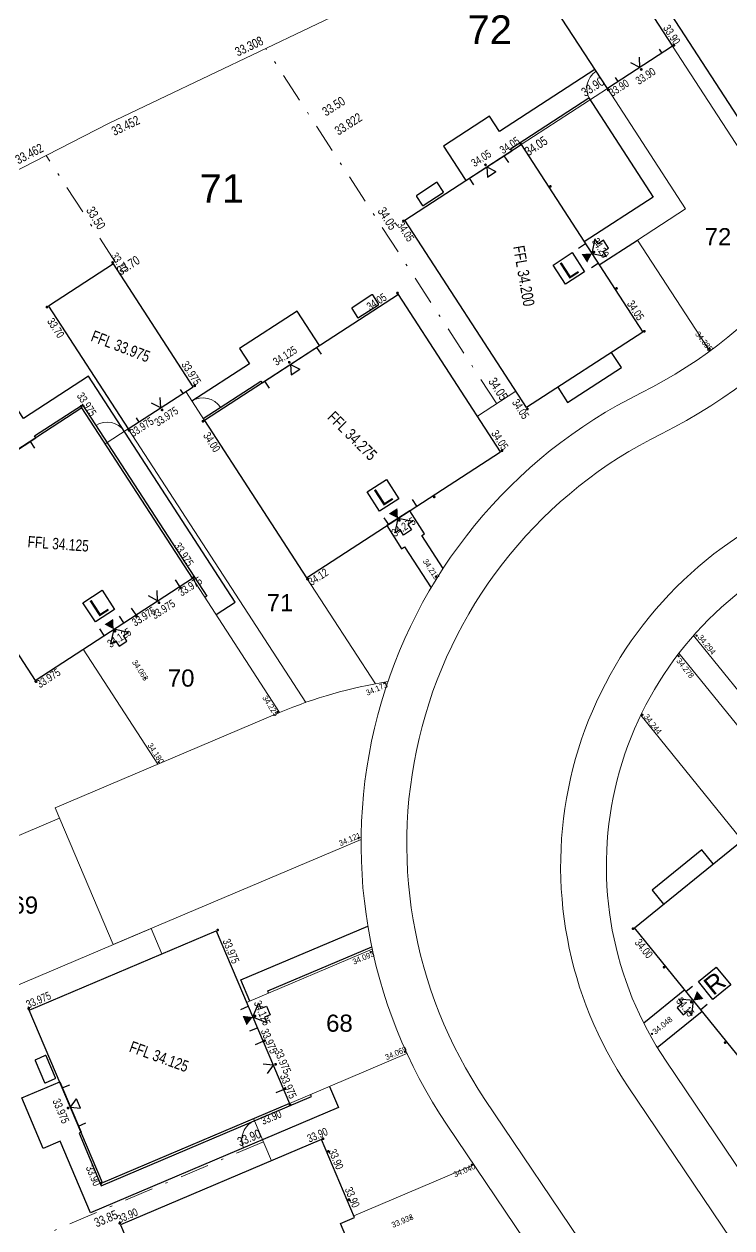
# Model space of a CAD drawing. Header units: metres. Extents: x 337936 to 338610, y 373199 to 374026.
# Drawn here: x 338029.2 to 338060.1, y 373645.8 to 373698.4 of the extents above; entities that cross this region are included whole.
import ezdxf

# ---------------------------------------------------------------- set-up
doc = ezdxf.new("R2010")
doc.units = ezdxf.units.M
doc.linetypes.add('DASHDOT', pattern=[25.4, 12.7, -6.35, 0, -6.35])
for name, color, linetype in [('A-WH_HT-Access-Main', 252, 'Continuous'), ('A-WH_HT-Services-ASHP', 252, 'Continuous'), ('A-WH_HT-Wall-Structure', 252, 'Continuous'), ('DGL-Hedgerow', 252, 'HEDGE'), ('DGL-Paths', 252, 'Continuous'), ('EXTERNAL_WORKS_BACK_OF_FOOTWAY_LEVELS', 7, 'Continuous'), ('HOUSE_EXTERNAL_LEVELS', 7, 'Continuous'), ('HOUSE_SLAB_LEVEL', 7, 'Continuous'), ('PLOT_BOUNDARY_ANNOTATION', 7, 'Continuous')]:
    doc.layers.add(name, color=color, linetype=linetype)
doc.layers.add('A-WH_HT-Wall-Door Openings', color=252, linetype='Continuous', plot=False)
for name, color, linetype, lineweight in [('DGL_BT Gates', 252, 'Continuous', 9), ('DGL_BT Rear Fencing', 252, 'DASHDOT', 9), ('DGL_BT-Screen Fence', 252, 'FENCELINE2', 9), ('DGL_DRIVE', 252, 'Continuous', 9), ('DGL_Footpath', 252, 'Continuous', 9), ('DGL_Plot Parking', 252, 'Continuous', 9), ('DGL_PlotNo', 252, 'Continuous', 9), ('DGL_ROAD_KERBLINE', 252, 'Continuous', 9)]:
    doc.layers.add(name, color=color, linetype=linetype, lineweight=lineweight)
doc.layers.add('HOUSE_DOORS', color=3, linetype='Continuous', true_color=0x00ff00)
doc.styles.add('9751B-2D$0$SSL', font='simplex.shx')
doc.styles.add('AnnotativeArial', font='arial.ttf', dxfattribs={"height": 2})
doc.styles.add('ESTROAD', font='arial.ttf', dxfattribs={"width": 0.75})
doc.styles.get("Standard").update_dxf_attribs({"font": 'arial.ttf'})
doc.linetypes.add('FENCELINE2', pattern='A,6.35,-2.54,[132,ltypeshp.shx,S=2.54,R=0,X=-2.54,Y=0],-2.54,25.4', length=36.83)
doc.linetypes.add('HEDGE', pattern='A,0.0001,-0.165,[")",9751B-2D$0$SSL,S=0.24,R=110,X=0.1014,Y=0.0975],-0.15,[")",9751B-2D$0$SSL,S=0.3,R=90,X=0.384,Y=0.125],-0.4,[")",9751B-2D$0$SSL,S=0.24,R=70,X=0.353,Y=0.027],-0.43', length=1.1451)

msp = doc.modelspace()

# ---------------------------------------------------------------- hatches: boundary and pattern name
at = {"layer": 'EXTERNAL_WORKS_BACK_OF_FOOTWAY_LEVELS'}
h = msp.add_hatch(color=256, dxfattribs=at)
edge = h.paths.add_edge_path(flags=17)
edge.add_ellipse((338059.148, 373684.244), major_axis=(0.0354, 0.0354), ratio=1, start_angle=45, end_angle=225, ccw=False)
edge.add_ellipse((338059.148, 373684.244), major_axis=(0.0354, 0.0354), ratio=1, start_angle=225, end_angle=405, ccw=False)
h = msp.add_hatch(color=256, dxfattribs=at)
edge = h.paths.add_edge_path(flags=17)
edge.add_ellipse((338047.188, 373674.262), major_axis=(0.0354, 0.0354), ratio=1, start_angle=45, end_angle=225, ccw=False)
edge.add_ellipse((338047.188, 373674.262), major_axis=(0.0354, 0.0354), ratio=1, start_angle=225, end_angle=405, ccw=False)
h = msp.add_hatch(color=256, dxfattribs=at)
edge = h.paths.add_edge_path(flags=17)
edge.add_ellipse((338058.583, 373671.688), major_axis=(0.0354, 0.0354), ratio=1, start_angle=45, end_angle=225, ccw=False)
edge.add_ellipse((338058.583, 373671.688), major_axis=(0.0354, 0.0354), ratio=1, start_angle=225, end_angle=405, ccw=False)
h = msp.add_hatch(color=256, dxfattribs=at)
edge = h.paths.add_edge_path(flags=17)
edge.add_ellipse((338057.802, 373670.786), major_axis=(0.0354, 0.0354), ratio=1, start_angle=45, end_angle=225, ccw=False)
edge.add_ellipse((338057.802, 373670.786), major_axis=(0.0354, 0.0354), ratio=1, start_angle=225, end_angle=405, ccw=False)
h = msp.add_hatch(color=256, dxfattribs=at)
edge = h.paths.add_edge_path(flags=17)
edge.add_ellipse((338034.472, 373669.844), major_axis=(0.0354, 0.0354), ratio=1, start_angle=45, end_angle=225, ccw=False)
edge.add_ellipse((338034.472, 373669.844), major_axis=(0.0354, 0.0354), ratio=1, start_angle=225, end_angle=405, ccw=False)
h = msp.add_hatch(color=256, dxfattribs=at)
edge = h.paths.add_edge_path(flags=17)
edge.add_ellipse((338044.947, 373669.621), major_axis=(0.0354, 0.0354), ratio=1, start_angle=45, end_angle=225, ccw=False)
edge.add_ellipse((338044.947, 373669.621), major_axis=(0.0354, 0.0354), ratio=1, start_angle=225, end_angle=405, ccw=False)
h = msp.add_hatch(color=256, dxfattribs=at)
edge = h.paths.add_edge_path(flags=17)
edge.add_ellipse((338040.255, 373668.34), major_axis=(0.0354, 0.0354), ratio=1, start_angle=45, end_angle=225, ccw=False)
edge.add_ellipse((338040.255, 373668.34), major_axis=(0.0354, 0.0354), ratio=1, start_angle=225, end_angle=405, ccw=False)
h = msp.add_hatch(color=256, dxfattribs=at)
edge = h.paths.add_edge_path(flags=17)
edge.add_ellipse((338056.221, 373668.224), major_axis=(0.0354, 0.0354), ratio=1, start_angle=45, end_angle=225, ccw=False)
edge.add_ellipse((338056.221, 373668.224), major_axis=(0.0354, 0.0354), ratio=1, start_angle=225, end_angle=405, ccw=False)
h = msp.add_hatch(color=256, dxfattribs=at)
edge = h.paths.add_edge_path(flags=17)
edge.add_ellipse((338035.066, 373666.155), major_axis=(0.0354, 0.0354), ratio=1, start_angle=45, end_angle=225, ccw=False)
edge.add_ellipse((338035.066, 373666.155), major_axis=(0.0354, 0.0354), ratio=1, start_angle=225, end_angle=405, ccw=False)
h = msp.add_hatch(color=256, dxfattribs=at)
edge = h.paths.add_edge_path(flags=17)
edge.add_ellipse((338043.794, 373662.83), major_axis=(0.0354, 0.0354), ratio=1, start_angle=45, end_angle=225, ccw=False)
edge.add_ellipse((338043.794, 373662.83), major_axis=(0.0354, 0.0354), ratio=1, start_angle=225, end_angle=405, ccw=False)
h = msp.add_hatch(color=256, dxfattribs=at)
edge = h.paths.add_edge_path(flags=17)
edge.add_ellipse((338044.335, 373657.845), major_axis=(0.0354, 0.0354), ratio=1, start_angle=45, end_angle=225, ccw=False)
edge.add_ellipse((338044.335, 373657.845), major_axis=(0.0354, 0.0354), ratio=1, start_angle=225, end_angle=405, ccw=False)
h = msp.add_hatch(color=256, dxfattribs=at)
edge = h.paths.add_edge_path(flags=17)
edge.add_ellipse((338056.634, 373654.27), major_axis=(0.0354, 0.0354), ratio=1, start_angle=45, end_angle=225, ccw=False)
edge.add_ellipse((338056.634, 373654.27), major_axis=(0.0354, 0.0354), ratio=1, start_angle=225, end_angle=405, ccw=False)
h = msp.add_hatch(color=256, dxfattribs=at)
edge = h.paths.add_edge_path(flags=17)
edge.add_ellipse((338045.836, 373653.485), major_axis=(0.0354, 0.0354), ratio=1, start_angle=45, end_angle=225, ccw=False)
edge.add_ellipse((338045.836, 373653.485), major_axis=(0.0354, 0.0354), ratio=1, start_angle=225, end_angle=405, ccw=False)
h = msp.add_hatch(color=256, dxfattribs=at)
edge = h.paths.add_edge_path(flags=17)
edge.add_ellipse((338048.752, 373648.542), major_axis=(0.0354, 0.0354), ratio=1, start_angle=45, end_angle=225, ccw=False)
edge.add_ellipse((338048.752, 373648.542), major_axis=(0.0354, 0.0354), ratio=1, start_angle=225, end_angle=405, ccw=False)
h = msp.add_hatch(color=256, dxfattribs=at)
edge = h.paths.add_edge_path(flags=17)
edge.add_ellipse((338046.08, 373646.238), major_axis=(0.0354, 0.0354), ratio=1, start_angle=45, end_angle=225, ccw=False)
edge.add_ellipse((338046.08, 373646.238), major_axis=(0.0354, 0.0354), ratio=1, start_angle=225, end_angle=405, ccw=False)
at = {"layer": 'HOUSE_DOORS'}
for points in [[(338054.007, 373688.399), (338053.802, 373687.998), (338053.558, 373688.375)], [(338045.527, 373676.816), (338045.126, 373677.02), (338045.504, 373677.265)], [(338033.096, 373671.97), (338032.695, 373672.175), (338033.073, 373672.42)], [(338058.441, 373655.726), (338058.602, 373656.146), (338058.885, 373655.797)], [(338039.179, 373655.004), (338038.909, 373654.645), (338038.733, 373655.059)]]:
    msp.add_hatch(color=256, dxfattribs=at).paths.add_polyline_path(points, flags=17)
at = {"layer": 'HOUSE_EXTERNAL_LEVELS'}
h = msp.add_hatch(color=256, dxfattribs=at)
edge = h.paths.add_edge_path(flags=17)
edge.add_ellipse((338057.592, 373697.502), major_axis=(0.0448, 0.0448), ratio=1, start_angle=168, end_angle=348, ccw=False)
edge.add_ellipse((338057.592, 373697.502), major_axis=(0.0448, 0.0448), ratio=1, start_angle=-12, end_angle=168, ccw=False)
h = msp.add_hatch(color=256, dxfattribs=at)
edge = h.paths.add_edge_path(flags=17)
edge.add_ellipse((338056.166, 373696.447), major_axis=(0.0448, 0.0448), ratio=1, start_angle=-12, end_angle=168, ccw=False)
edge.add_ellipse((338056.166, 373696.447), major_axis=(0.0448, 0.0448), ratio=1, start_angle=168, end_angle=348, ccw=False)
h = msp.add_hatch(color=256, dxfattribs=at)
edge = h.paths.add_edge_path(flags=17)
edge.add_ellipse((338054.723, 373695.551), major_axis=(-0.0448, 0.0448), ratio=1, start_angle=-12, end_angle=168, ccw=False)
edge.add_ellipse((338054.723, 373695.551), major_axis=(-0.0448, 0.0448), ratio=1, start_angle=168, end_angle=348, ccw=False)
h = msp.add_hatch(color=256, dxfattribs=at)
edge = h.paths.add_edge_path(flags=17)
edge.add_ellipse((338050.879, 373693.224), major_axis=(-0.0448, 0.0448), ratio=1, start_angle=167.949, end_angle=347.949, ccw=False)
edge.add_ellipse((338050.879, 373693.224), major_axis=(-0.0448, 0.0448), ratio=1, start_angle=-12.051, end_angle=167.949, ccw=False)
h = msp.add_hatch(color=256, dxfattribs=at)
edge = h.paths.add_edge_path(flags=17)
edge.add_ellipse((338049.354, 373692.277), major_axis=(0.0448, 0.0448), ratio=1, start_angle=167.949, end_angle=347.949, ccw=False)
edge.add_ellipse((338049.354, 373692.277), major_axis=(0.0448, 0.0448), ratio=1, start_angle=-12.051, end_angle=167.949, ccw=False)
h = msp.add_hatch(color=256, dxfattribs=at)
edge = h.paths.add_edge_path(flags=17)
edge.add_ellipse((338052.193, 373691.335), major_axis=(-0.0448, 0.0448), ratio=1, start_angle=-45, end_angle=135, ccw=False)
edge.add_ellipse((338052.193, 373691.335), major_axis=(-0.0448, 0.0448), ratio=1, start_angle=135, end_angle=315, ccw=False)
h = msp.add_hatch(color=256, dxfattribs=at)
edge = h.paths.add_edge_path(flags=17)
edge.add_ellipse((338045.768, 373689.824), major_axis=(0.0448, 0.0448), ratio=1, start_angle=-12.051, end_angle=167.949, ccw=False)
edge.add_ellipse((338045.768, 373689.824), major_axis=(0.0448, 0.0448), ratio=1, start_angle=167.949, end_angle=347.949, ccw=False)
h = msp.add_hatch(color=256, dxfattribs=at)
edge = h.paths.add_edge_path(flags=17)
edge.add_ellipse((338033.052, 373688.005), major_axis=(0.0448, 0.0448), ratio=1, start_angle=168, end_angle=348, ccw=False)
edge.add_ellipse((338033.052, 373688.005), major_axis=(0.0448, 0.0448), ratio=1, start_angle=-12, end_angle=168, ccw=False)
h = msp.add_hatch(color=256, dxfattribs=at)
edge = h.paths.add_edge_path(flags=17)
edge.add_ellipse((338054.098, 373688.458), major_axis=(-0.0448, 0.0448), ratio=1, start_angle=-12.051, end_angle=167.949, ccw=False)
edge.add_ellipse((338054.098, 373688.458), major_axis=(-0.0448, 0.0448), ratio=1, start_angle=167.949, end_angle=347.949, ccw=False)
h = msp.add_hatch(color=256, dxfattribs=at)
edge = h.paths.add_edge_path(flags=17)
edge.add_ellipse((338045.508, 373686.671), major_axis=(-0.0448, 0.0448), ratio=1, start_angle=168, end_angle=348, ccw=False)
edge.add_ellipse((338045.508, 373686.671), major_axis=(-0.0448, 0.0448), ratio=1, start_angle=-12, end_angle=168, ccw=False)
h = msp.add_hatch(color=256, dxfattribs=at)
edge = h.paths.add_edge_path(flags=17)
edge.add_ellipse((338055.085, 373686.873), major_axis=(-0.0448, 0.0448), ratio=1, start_angle=-45, end_angle=135, ccw=False)
edge.add_ellipse((338055.085, 373686.873), major_axis=(-0.0448, 0.0448), ratio=1, start_angle=135, end_angle=315, ccw=False)
h = msp.add_hatch(color=256, dxfattribs=at)
edge = h.paths.add_edge_path(flags=17)
edge.add_ellipse((338030.183, 373686.054), major_axis=(0.0448, 0.0448), ratio=1, start_angle=-12, end_angle=168, ccw=False)
edge.add_ellipse((338030.183, 373686.054), major_axis=(0.0448, 0.0448), ratio=1, start_angle=168, end_angle=348, ccw=False)
h = msp.add_hatch(color=256, dxfattribs=at)
edge = h.paths.add_edge_path(flags=17)
edge.add_ellipse((338056.299, 373684.997), major_axis=(0.0448, 0.0448), ratio=1, start_angle=167.949, end_angle=347.949, ccw=False)
edge.add_ellipse((338056.299, 373684.997), major_axis=(0.0448, 0.0448), ratio=1, start_angle=-12.051, end_angle=167.949, ccw=False)
h = msp.add_hatch(color=256, dxfattribs=at)
edge = h.paths.add_edge_path(flags=17)
edge.add_ellipse((338040.776, 373683.64), major_axis=(0.0448, 0.0448), ratio=1, start_angle=168, end_angle=348, ccw=False)
edge.add_ellipse((338040.776, 373683.64), major_axis=(0.0448, 0.0448), ratio=1, start_angle=-12, end_angle=168, ccw=False)
h = msp.add_hatch(color=256, dxfattribs=at)
edge = h.paths.add_edge_path(flags=17)
edge.add_ellipse((338036.641, 373682.614), major_axis=(0.0448, 0.0448), ratio=1, start_angle=168, end_angle=348, ccw=False)
edge.add_ellipse((338036.641, 373682.614), major_axis=(0.0448, 0.0448), ratio=1, start_angle=-12, end_angle=168, ccw=False)
h = msp.add_hatch(color=256, dxfattribs=at)
edge = h.paths.add_edge_path(flags=17)
edge.add_ellipse((338031.677, 373681.714), major_axis=(0.0448, 0.0448), ratio=1, start_angle=167.9036, end_angle=347.9036, ccw=False)
edge.add_ellipse((338031.677, 373681.714), major_axis=(0.0448, 0.0448), ratio=1, start_angle=-12.0964, end_angle=167.9036, ccw=False)
h = msp.add_hatch(color=256, dxfattribs=at)
edge = h.paths.add_edge_path(flags=17)
edge.add_ellipse((338035.215, 373681.558), major_axis=(0.0448, 0.0448), ratio=1, start_angle=-12, end_angle=168, ccw=False)
edge.add_ellipse((338035.215, 373681.558), major_axis=(0.0448, 0.0448), ratio=1, start_angle=168, end_angle=348, ccw=False)
h = msp.add_hatch(color=256, dxfattribs=at)
edge = h.paths.add_edge_path(flags=17)
edge.add_ellipse((338051.188, 373681.597), major_axis=(0.0448, 0.0448), ratio=1, start_angle=-12.051, end_angle=167.949, ccw=False)
edge.add_ellipse((338051.188, 373681.597), major_axis=(0.0448, 0.0448), ratio=1, start_angle=167.949, end_angle=347.949, ccw=False)
h = msp.add_hatch(color=256, dxfattribs=at)
edge = h.paths.add_edge_path(flags=17)
edge.add_ellipse((338033.772, 373680.663), major_axis=(-0.0448, 0.0448), ratio=1, start_angle=-12, end_angle=168, ccw=False)
edge.add_ellipse((338033.772, 373680.663), major_axis=(-0.0448, 0.0448), ratio=1, start_angle=168, end_angle=348, ccw=False)
h = msp.add_hatch(color=256, dxfattribs=at)
edge = h.paths.add_edge_path(flags=17)
edge.add_ellipse((338037.003, 373681.061), major_axis=(0.0448, 0.0448), ratio=1, start_angle=-12, end_angle=168, ccw=False)
edge.add_ellipse((338037.003, 373681.061), major_axis=(0.0448, 0.0448), ratio=1, start_angle=168, end_angle=348, ccw=False)
h = msp.add_hatch(color=256, dxfattribs=at)
edge = h.paths.add_edge_path(flags=17)
edge.add_ellipse((338050.077, 373679.77), major_axis=(0.0448, 0.0448), ratio=1, start_angle=168, end_angle=348, ccw=False)
edge.add_ellipse((338050.077, 373679.77), major_axis=(0.0448, 0.0448), ratio=1, start_angle=-12, end_angle=168, ccw=False)
h = msp.add_hatch(color=256, dxfattribs=at)
edge = h.paths.add_edge_path(flags=17)
edge.add_ellipse((338047.111, 373677.755), major_axis=(-0.0448, 0.0448), ratio=1, start_angle=-45, end_angle=135, ccw=False)
edge.add_ellipse((338047.111, 373677.755), major_axis=(-0.0448, 0.0448), ratio=1, start_angle=135, end_angle=315, ccw=False)
h = msp.add_hatch(color=256, dxfattribs=at)
edge = h.paths.add_edge_path(flags=17)
edge.add_ellipse((338045.586, 373676.725), major_axis=(0.0448, 0.0448), ratio=1, start_angle=-12, end_angle=168, ccw=False)
edge.add_ellipse((338045.586, 373676.725), major_axis=(0.0448, 0.0448), ratio=1, start_angle=168, end_angle=348, ccw=False)
h = msp.add_hatch(color=256, dxfattribs=at)
edge = h.paths.add_edge_path(flags=17)
edge.add_ellipse((338036.021, 373673.775), major_axis=(-0.0448, 0.0448), ratio=1, start_angle=-12.0964, end_angle=167.9036, ccw=False)
edge.add_ellipse((338036.021, 373673.775), major_axis=(-0.0448, 0.0448), ratio=1, start_angle=167.9036, end_angle=347.9036, ccw=False)
h = msp.add_hatch(color=256, dxfattribs=at)
edge = h.paths.add_edge_path(flags=17)
edge.add_ellipse((338036.601, 373674.238), major_axis=(0.0448, 0.0448), ratio=1, start_angle=167.9036, end_angle=347.9036, ccw=False)
edge.add_ellipse((338036.601, 373674.238), major_axis=(0.0448, 0.0448), ratio=1, start_angle=-12.0964, end_angle=167.9036, ccw=False)
h = msp.add_hatch(color=256, dxfattribs=at)
edge = h.paths.add_edge_path(flags=17)
edge.add_ellipse((338041.572, 373674.16), major_axis=(-0.0448, 0.0448), ratio=1, start_angle=-12, end_angle=168, ccw=False)
edge.add_ellipse((338041.572, 373674.16), major_axis=(-0.0448, 0.0448), ratio=1, start_angle=168, end_angle=348, ccw=False)
h = msp.add_hatch(color=256, dxfattribs=at)
edge = h.paths.add_edge_path(flags=17)
edge.add_ellipse((338035.079, 373673.124), major_axis=(0.0448, 0.0448), ratio=1, start_angle=-12.0964, end_angle=167.9036, ccw=False)
edge.add_ellipse((338035.079, 373673.124), major_axis=(0.0448, 0.0448), ratio=1, start_angle=167.9036, end_angle=347.9036, ccw=False)
h = msp.add_hatch(color=256, dxfattribs=at)
edge = h.paths.add_edge_path(flags=17)
edge.add_ellipse((338034.098, 373672.531), major_axis=(-0.0448, 0.0448), ratio=1, start_angle=-12.0964, end_angle=167.9036, ccw=False)
edge.add_ellipse((338034.098, 373672.531), major_axis=(-0.0448, 0.0448), ratio=1, start_angle=167.9036, end_angle=347.9036, ccw=False)
h = msp.add_hatch(color=256, dxfattribs=at)
edge = h.paths.add_edge_path(flags=17)
edge.add_ellipse((338033.155, 373671.879), major_axis=(0.0448, 0.0448), ratio=1, start_angle=-12.0964, end_angle=167.9036, ccw=False)
edge.add_ellipse((338033.155, 373671.879), major_axis=(0.0448, 0.0448), ratio=1, start_angle=167.9036, end_angle=347.9036, ccw=False)
h = msp.add_hatch(color=256, dxfattribs=at)
edge = h.paths.add_edge_path(flags=17)
edge.add_ellipse((338029.692, 373669.681), major_axis=(-0.0448, 0.0448), ratio=1, start_angle=-12.0964, end_angle=167.9036, ccw=False)
edge.add_ellipse((338029.692, 373669.681), major_axis=(-0.0448, 0.0448), ratio=1, start_angle=167.9036, end_angle=347.9036, ccw=False)
h = msp.add_hatch(color=256, dxfattribs=at)
edge = h.paths.add_edge_path(flags=17)
edge.add_ellipse((338037.644, 373658.808), major_axis=(0.0448, 0.0448), ratio=1, start_angle=-22, end_angle=158, ccw=False)
edge.add_ellipse((338037.644, 373658.808), major_axis=(0.0448, 0.0448), ratio=1, start_angle=158, end_angle=338, ccw=False)
h = msp.add_hatch(color=256, dxfattribs=at)
edge = h.paths.add_edge_path(flags=17)
edge.add_ellipse((338055.805, 373658.87), major_axis=(0.0448, 0.0448), ratio=1, start_angle=-6.0437, end_angle=173.9563, ccw=False)
edge.add_ellipse((338055.805, 373658.87), major_axis=(0.0448, 0.0448), ratio=1, start_angle=173.9563, end_angle=353.9563, ccw=False)
h = msp.add_hatch(color=256, dxfattribs=at)
edge = h.paths.add_edge_path(flags=17)
edge.add_ellipse((338057.165, 373657.185), major_axis=(-0.0448, 0.0448), ratio=1, start_angle=-45, end_angle=135, ccw=False)
edge.add_ellipse((338057.165, 373657.185), major_axis=(-0.0448, 0.0448), ratio=1, start_angle=135, end_angle=315, ccw=False)
h = msp.add_hatch(color=256, dxfattribs=at)
edge = h.paths.add_edge_path(flags=17)
edge.add_ellipse((338029.376, 373655.378), major_axis=(-0.0448, 0.0448), ratio=1, start_angle=-22, end_angle=158, ccw=False)
edge.add_ellipse((338029.376, 373655.378), major_axis=(-0.0448, 0.0448), ratio=1, start_angle=158, end_angle=338, ccw=False)
h = msp.add_hatch(color=256, dxfattribs=at)
edge = h.paths.add_edge_path(flags=17)
edge.add_ellipse((338058.356, 373655.658), major_axis=(-0.0448, 0.0448), ratio=1, start_angle=173.9563, end_angle=353.9563, ccw=False)
edge.add_ellipse((338058.356, 373655.658), major_axis=(-0.0448, 0.0448), ratio=1, start_angle=-6.0437, end_angle=173.9563, ccw=False)
h = msp.add_hatch(color=256, dxfattribs=at)
edge = h.paths.add_edge_path(flags=17)
edge.add_ellipse((338039.279, 373655.046), major_axis=(-0.0448, 0.0448), ratio=1, start_angle=-22, end_angle=158, ccw=False)
edge.add_ellipse((338039.279, 373655.046), major_axis=(-0.0448, 0.0448), ratio=1, start_angle=158, end_angle=338, ccw=False)
h = msp.add_hatch(color=256, dxfattribs=at)
edge = h.paths.add_edge_path(flags=17)
edge.add_ellipse((338039.695, 373653.977), major_axis=(0.0448, 0.0448), ratio=1, start_angle=-22, end_angle=158, ccw=False)
edge.add_ellipse((338039.695, 373653.977), major_axis=(0.0448, 0.0448), ratio=1, start_angle=158, end_angle=338, ccw=False)
h = msp.add_hatch(color=256, dxfattribs=at)
edge = h.paths.add_edge_path(flags=17)
edge.add_ellipse((338059.832, 373653.886), major_axis=(-0.0448, 0.0448), ratio=1, start_angle=-45, end_angle=135, ccw=False)
edge.add_ellipse((338059.832, 373653.886), major_axis=(-0.0448, 0.0448), ratio=1, start_angle=135, end_angle=315, ccw=False)
h = msp.add_hatch(color=256, dxfattribs=at)
edge = h.paths.add_edge_path(flags=17)
edge.add_ellipse((338040.174, 373652.937), major_axis=(-0.0448, 0.0448), ratio=1, start_angle=-22, end_angle=158, ccw=False)
edge.add_ellipse((338040.174, 373652.937), major_axis=(-0.0448, 0.0448), ratio=1, start_angle=158, end_angle=338, ccw=False)
h = msp.add_hatch(color=256, dxfattribs=at)
edge = h.paths.add_edge_path(flags=17)
edge.add_ellipse((338040.59, 373651.869), major_axis=(0.0448, 0.0448), ratio=1, start_angle=-22, end_angle=158, ccw=False)
edge.add_ellipse((338040.59, 373651.869), major_axis=(0.0448, 0.0448), ratio=1, start_angle=158, end_angle=338, ccw=False)
h = msp.add_hatch(color=256, dxfattribs=at)
edge = h.paths.add_edge_path(flags=17)
edge.add_ellipse((338040.81, 373651.161), major_axis=(-0.0448, 0.0448), ratio=1, start_angle=158, end_angle=338, ccw=False)
edge.add_ellipse((338040.81, 373651.161), major_axis=(-0.0448, 0.0448), ratio=1, start_angle=-22, end_angle=158, ccw=False)
h = msp.add_hatch(color=256, dxfattribs=at)
edge = h.paths.add_edge_path(flags=17)
edge.add_ellipse((338031.105, 373651.027), major_axis=(-0.0448, 0.0448), ratio=1, start_angle=158, end_angle=338, ccw=False)
edge.add_ellipse((338031.105, 373651.027), major_axis=(-0.0448, 0.0448), ratio=1, start_angle=-22, end_angle=158, ccw=False)
h = msp.add_hatch(color=256, dxfattribs=at)
edge = h.paths.add_edge_path(flags=17)
edge.add_ellipse((338042.252, 373649.68), major_axis=(-0.0448, 0.0448), ratio=1, start_angle=-22, end_angle=158, ccw=False)
edge.add_ellipse((338042.252, 373649.68), major_axis=(-0.0448, 0.0448), ratio=1, start_angle=158, end_angle=338, ccw=False)
h = msp.add_hatch(color=256, dxfattribs=at)
edge = h.paths.add_edge_path(flags=17)
edge.add_ellipse((338042.486, 373649.129), major_axis=(0.0448, 0.0448), ratio=1, start_angle=-22, end_angle=158, ccw=False)
edge.add_ellipse((338042.486, 373649.129), major_axis=(0.0448, 0.0448), ratio=1, start_angle=158, end_angle=338, ccw=False)
h = msp.add_hatch(color=256, dxfattribs=at)
edge = h.paths.add_edge_path(flags=17)
edge.add_ellipse((338032.542, 373647.731), major_axis=(0.0448, 0.0448), ratio=1, start_angle=158, end_angle=338, ccw=False)
edge.add_ellipse((338032.542, 373647.731), major_axis=(0.0448, 0.0448), ratio=1, start_angle=-22, end_angle=158, ccw=False)
h = msp.add_hatch(color=256, dxfattribs=at)
edge = h.paths.add_edge_path(flags=17)
edge.add_ellipse((338043.38, 373647.021), major_axis=(0.0448, 0.0448), ratio=1, start_angle=-22, end_angle=158, ccw=False)
edge.add_ellipse((338043.38, 373647.021), major_axis=(0.0448, 0.0448), ratio=1, start_angle=158, end_angle=338, ccw=False)
h = msp.add_hatch(color=256, dxfattribs=at)
edge = h.paths.add_edge_path(flags=17)
edge.add_ellipse((338033.362, 373645.986), major_axis=(-0.0448, 0.0448), ratio=1, start_angle=-22, end_angle=158, ccw=False)
edge.add_ellipse((338033.362, 373645.986), major_axis=(-0.0448, 0.0448), ratio=1, start_angle=158, end_angle=338, ccw=False)

# ---------------------------------------------------------------- linework, layer by layer
at = {"layer": 'A-WH_HT-Access-Main'}
for points in [[(338054.001, 373688.401), (338054.644, 373688.264), (338054.502, 373688.483), (338054.737, 373688.635), (338054.514, 373688.979), (338054.279, 373688.826), (338054.138, 373689.044), (338054.001, 373688.401)], [(338045.538, 373676.823), (338046.181, 373676.686), (338045.963, 373676.544), (338046.115, 373676.309), (338045.772, 373676.086), (338045.62, 373676.321), (338045.401, 373676.179), (338045.538, 373676.823)], [(338033.1, 373671.965), (338032.963, 373671.321), (338033.181, 373671.463), (338033.334, 373671.228), (338033.677, 373671.451), (338033.525, 373671.686), (338033.743, 373671.828), (338033.1, 373671.965)], [(338058.447, 373655.724), (338057.793, 373655.793), (338057.957, 373655.591), (338057.739, 373655.415), (338057.997, 373655.096), (338058.215, 373655.273), (338058.379, 373655.07), (338058.447, 373655.724)]]:
    msp.add_lwpolyline(points, dxfattribs=at)
at = {"layer": 'A-WH_HT-Access-Main', "elevation": 0}
msp.add_lwpolyline([(338039.179, 373655.004), (338039.426, 373655.614), (338039.527, 373655.374), (338039.785, 373655.483), (338039.945, 373655.107), (338039.687, 373654.997), (338039.789, 373654.758), (338039.179, 373655.004)], dxfattribs=at)
at = {"layer": 'A-WH_HT-Services-ASHP'}
for points in [[(338046.59, 373690.513, 0.414214), (338046.632, 373690.504), (338047.5, 373691.067, 0.414214), (338047.509, 373691.109), (338047.259, 373691.493, 0.414214), (338047.218, 373691.502), (338046.35, 373690.938, 0.414214), (338046.341, 373690.897)], [(338044.429, 373686.584, 0.414214), (338044.387, 373686.593), (338043.519, 373686.029, 0.414214), (338043.511, 373685.988), (338043.76, 373685.603, 0.414214), (338043.801, 373685.595), (338044.67, 373686.158, 0.414214), (338044.678, 373686.2)]]:
    msp.add_lwpolyline(points, format="xyb", close=True, dxfattribs=at)
at = {"layer": 'A-WH_HT-Services-ASHP', "elevation": 0}
msp.add_lwpolyline([(338030.536, 373652.311, 0.414214), (338030.552, 373652.351), (338030.148, 373653.304, 0.414214), (338030.108, 373653.319), (338029.687, 373653.14, 0.414214), (338029.671, 373653.101), (338030.075, 373652.148, 0.414214), (338030.115, 373652.133)], format="xyb", close=True, dxfattribs=at)
at = {"layer": 'A-WH_HT-Wall-Door Openings', "linetype": 'ByBlock'}
for p, q in [((338050.163, 373692.677), (338050.355, 373692.382)), ((338048.645, 373691.692), (338048.837, 373691.396)), ((338053.427, 373688.638), (338053.723, 373688.83)), ((338053.984, 373687.781), (338054.28, 373687.973)), ((338041.971, 373684.287), (338042.163, 373683.991)), ((338039.698, 373682.811), (338039.89, 373682.515)), ((338029.448, 373680.179), (338029.64, 373679.883)), ((338046.152, 373677.642), (338046.344, 373677.346)), ((338044.917, 373676.84), (338045.109, 373676.544)), ((338035.79, 373674.132), (338035.982, 373673.836)), ((338033.869, 373672.884), (338034.061, 373672.589)), ((338033.336, 373672.539), (338033.528, 373672.243)), ((338032.479, 373671.982), (338032.671, 373671.686)), ((338058.399, 373656.343), (338058.125, 373656.121)), ((338038.655, 373655.337, 0), (338038.98, 373655.475, 0)), ((338059.043, 373655.549), (338058.769, 373655.327)), ((338039.055, 373654.396, 0), (338039.379, 373654.533, 0)), ((338039.303, 373653.811, 0), (338039.627, 373653.949, 0)), ((338030.851, 373651.902, 0), (338031.176, 373652.04, 0)), ((338040.198, 373651.703, 0), (338040.522, 373651.841, 0)), ((338031.559, 373650.236, 0), (338031.883, 373650.374, 0))]:
    msp.add_line(p, q, dxfattribs=at)
at = {"layer": 'A-WH_HT-Wall-Structure'}
for p, q in [((338056.95, 373697.341), (338057.067, 373697.161)), ((338055.029, 373696.094), (338055.147, 373695.914)), ((338035.999, 373682.453), (338036.116, 373682.273)), ((338034.078, 373681.206), (338034.195, 373681.026))]:
    msp.add_line(p, q, dxfattribs=at)
for points in [[(338051.196, 373700.983), (338054.043, 373702.832), (338057.53, 373697.462), (338054.683, 373695.613)], [(338033.092, 373687.943), (338030.245, 373686.094), (338033.732, 373680.725), (338036.579, 373682.574)], [(338041.532, 373674.221), (338050.015, 373679.73), (338045.548, 373686.61), (338037.065, 373681.101)]]:
    msp.add_lwpolyline(points, close=True, dxfattribs=at)
at = {"layer": 'A-WH_HT-Wall-Structure', "lineweight": -3}
for points in [[(338050.909, 373693.162), (338056.235, 373684.962), (338051.148, 373681.658), (338045.823, 373689.859)], [(338029.66, 373669.731), (338036.539, 373674.198), (338031.704, 373681.644), (338024.825, 373677.177)], [(338062.021, 373651.313), (338055.866, 373658.911), (338060.578, 373662.729), (338066.733, 373655.131)]]:
    msp.add_lwpolyline(points, close=True, dxfattribs=at)
for points in [[(338052.516, 373682.547), (338052.945, 373681.886), (338055.295, 373683.413), (338054.867, 373684.073)], [(338059.311, 373661.702), (338058.815, 373662.314), (338056.638, 373660.55), (338057.133, 373659.938)]]:
    msp.add_lwpolyline(points, dxfattribs=at)
at = {"layer": 'A-WH_HT-Wall-Structure', "lineweight": -3, "elevation": 0}
for points in [[(338037.577, 373658.779), (338040.782, 373651.229), (338032.61, 373647.76), (338029.405, 373655.31)], [(338043.631, 373646.244), (338042.184, 373649.652), (338033.391, 373645.919), (338037.036, 373637.333), (338045.829, 373641.065), (338044.382, 373644.474), (338043.761, 373644.21), (338043.01, 373645.98)]]:
    msp.add_lwpolyline(points, close=True, dxfattribs=at)
at = {"layer": 'DGL-Hedgerow', "flags": 128}
msp.add_lwpolyline([(338065.656, 373708.747), (338054.358, 373703.644), (338063.874, 373688.992)], dxfattribs=at)
at = {"layer": 'DGL-Paths', "flags": 128}
for points in [[(338054.14, 373696.449), (338049.961, 373693.735), (338049.526, 373694.406), (338047.513, 373693.099), (338047.949, 373692.428), (338048.439, 373691.673), (338048.494, 373691.589), (338050.507, 373692.896), (338050.452, 373692.981), (338053.876, 373695.204), (338056.693, 373690.865), (338053.674, 373688.904)], [(338054.328, 373687.898), (338056.006, 373688.988)], [(338058.078, 373656.197), (338056.274, 373654.741)], [(338056.865, 373653.676), (338058.831, 373655.263)]]:
    msp.add_lwpolyline(points, dxfattribs=at)
at = {"layer": 'DGL-Paths'}
for points in [[(338037.01, 373681.184), (338039.53, 373682.82), (338039.584, 373682.737), (338042.1, 373684.37), (338041.12, 373685.88), (338038.604, 373684.246), (338039.039, 373683.575), (338036.52, 373681.939)], [(338037.574, 373672.605), (338038.413, 373673.149), (338031.998, 373683.027), (338029.151, 373681.178), (338028.715, 373681.849), (338026.702, 373680.542), (338027.683, 373679.032), (338029.695, 373680.34), (338029.641, 373680.423), (338031.733, 373681.782), (338037.168, 373673.414), (338037.084, 373673.36)], [(338047.501, 373674.626), (338046.569, 373676.061), (338046.695, 373676.143), (338046.041, 373677.149), (338045.035, 373676.496), (338045.688, 373675.489), (338045.814, 373675.571), (338046.976, 373673.782)], [(338039.044, 373655.706), (338038.654, 373656.626), (338044.21, 373658.985)], [(338039.873, 373656.057), (338039.834, 373656.149), (338044.38, 373658.079)], [(338042.531, 373651.971), (338042.922, 373651.051), (338032.08, 373646.449), (338030.753, 373649.574), (338030.017, 373649.261), (338029.079, 373651.47), (338030.736, 373652.174), (338031.674, 373649.964), (338031.582, 373649.925), (338032.557, 373647.629), (338041.741, 373651.527), (338041.702, 373651.619)]]:
    msp.add_lwpolyline(points, dxfattribs=at)
at = {"layer": 'DGL_BT Gates'}
for centre, start, end in [((338054.683, 373695.613), 123, 213), ((338037.01, 373681.184), 33, 123), ((338032.809, 373680.126), 33, 123), ((338039.602, 373649.641, 0), 113, 203.0001)]:
    msp.add_arc(centre, 0.9, start, end, dxfattribs=at)
at = {"layer": 'DGL_BT Rear Fencing', "ltscale": 0.1}
msp.add_line((338039.641, 373649.549), (338022.972, 373642.474), dxfattribs=at)
at = {"layer": 'DGL_BT Rear Fencing', "ltscale": 0.1, "flags": 128}
for points in [[(338049.846, 373681.827), (338039.755, 373697.367)], [(338033.182, 373688.002), (338030.142, 373692.683)]]:
    msp.add_lwpolyline(points, dxfattribs=at)
at = {"layer": 'DGL_BT-Screen Fence', "ltscale": 0.03, "flags": 128}
for points in [[(338054.043, 373702.832), (338053.315, 373703.953), (338043.873, 373699.332), (338032.874, 373694.083), (338016.19, 373685.531), (338006.764, 373679.403)], [(338050.909, 373693.162), (338054.683, 373695.613)], [(338037.065, 373681.101), (338036.248, 373682.359)], [(338049.008, 373681.282), (338050.685, 373682.372)], [(338033.732, 373680.725), (338032.725, 373680.071)], [(338039.993, 373648.721), (338039.211, 373650.562)]]:
    msp.add_lwpolyline(points, dxfattribs=at)
at = {"layer": 'DGL_BT-Screen Fence', "ltscale": 0.03}
msp.add_lwpolyline([(338027.555, 373655.829), (338034.73, 373658.874), (338035.199, 373657.77)], dxfattribs=at)
at = {"layer": 'DGL_DRIVE'}
for p, q in [((338063.4, 373688.424), (338057.53, 373697.462)), ((338041.497, 373668.767), (338033.732, 373680.725)), ((338036.539, 373674.198), (338040.355, 373668.323)), ((338044.545, 373669.582), (338041.532, 373674.221)), ((338057.81, 373670.913), (338070.009, 373655.854)), ((338056.142, 373668.205), (338060.578, 373662.729)), ((338038.906, 373655.647, 0), (338044.401, 373657.98, 0)), ((338040.782, 373651.229, 0), (338045.919, 373653.409, 0)), ((338043.602, 373646.312, 0), (338048.851, 373648.54, 0))]:
    msp.add_line(p, q, dxfattribs=at)
for points in [[(338059.161, 373684.13), (338056.006, 373688.988), (338058.102, 373690.349), (338054.683, 373695.613)], [(338058.452, 373671.691), (338061.758, 373667.609), (338065.488, 373670.631), (338062.153, 373674.748)], [(338031.759, 373671.094), (338035.027, 373666.062)], [(338027.555, 373655.829), (338025.211, 373661.352), (338030.734, 373663.696)]]:
    msp.add_lwpolyline(points, dxfattribs=at)
msp.add_lwpolyline([(338043.914, 373662.773), (338033.078, 373658.173), (338030.538, 373664.156), (338040.355, 373668.323, -0.061752), (338045.087, 373669.674)], format="xyb", dxfattribs=at)
at = {"layer": 'DGL_Footpath'}
msp.add_line((338047.675, 373650.283), (338069.028, 373618.626), dxfattribs=at)
at = {"layer": 'DGL_Footpath', "flags": 128}
msp.add_lwpolyline([(338075.151, 373690.319, -0.17529), (338062.195, 373674.772, 0.433212), (338057.248, 373653.079), (338076.904, 373623.938, 0.034921), (338084.226, 373614.566)], format="xyb", dxfattribs=at)
at = {"layer": 'DGL_Footpath'}
for centre, radius, start, end in [((338047.181, 373700.456), 20.25, 296.3189, 38), ((338065.914, 373662.586), 22, 116.3189, 214)]:
    msp.add_arc(centre, radius, start, end, dxfattribs=at)
at = {"layer": 'DGL_ROAD_KERBLINE'}
msp.add_line((338049.333, 373651.402), (338070.686, 373619.744), dxfattribs=at)
at = {"layer": 'DGL_ROAD_KERBLINE', "flags": 128}
msp.add_lwpolyline([(338077.441, 373690.586, 0.298198), (338071.68, 373687.422, -0.139101), (338061.186, 373676.499, 0.433212), (338055.59, 373651.96), (338075.246, 373622.82, 0.034921), (338082.74, 373613.227)], format="xyb", dxfattribs=at)
at = {"layer": 'DGL_ROAD_KERBLINE'}
for centre, radius, start, end in [((338047.181, 373700.456), 22.25, 296.3189, 38), ((338065.914, 373662.586), 20, 116.3189, 214)]:
    msp.add_arc(centre, radius, start, end, dxfattribs=at)
at = {"layer": 'HOUSE_DOORS'}
for p, q in [((338056.107, 373696.537), (338056.083, 373696.987)), ((338056.107, 373696.537), (338055.706, 373696.742)), ((338049.413, 373692.186), (338049.814, 373691.981)), ((338049.413, 373692.186), (338049.436, 373691.737)), ((338049.436, 373691.737), (338049.814, 373691.981)), ((338040.835, 373683.549), (338041.236, 373683.344)), ((338040.835, 373683.549), (338040.858, 373683.099)), ((338040.858, 373683.099), (338041.236, 373683.344)), ((338035.155, 373681.649), (338034.755, 373681.853)), ((338035.155, 373681.649), (338035.132, 373682.099)), ((338035.02, 373673.215), (338034.619, 373673.42)), ((338035.02, 373673.215), (338034.997, 373673.664)), ((338040.075, 373652.895), (338039.628, 373652.95)), ((338040.075, 373652.895), (338039.804, 373652.535)), ((338031.205, 373651.069), (338031.476, 373651.428)), ((338031.652, 373651.014), (338031.476, 373651.428)), ((338031.205, 373651.069), (338031.652, 373651.014))]:
    msp.add_line(p, q, dxfattribs=at)
at = {"layer": 'HOUSE_EXTERNAL_LEVELS', "color": 0, "flags": 128}
for points in [[(338052.308, 373687.894), (338053.148, 373688.437), (338053.691, 373687.598), (338052.852, 373687.054), (338052.308, 373687.894)], [(338044.182, 373677.969), (338045.021, 373678.514), (338045.566, 373677.675), (338044.727, 373677.131), (338044.182, 373677.969)], [(338031.753, 373673.126), (338032.592, 373673.669), (338033.135, 373672.83), (338032.296, 373672.286), (338031.753, 373673.126)], [(338058.671, 373656.555), (338059.448, 373657.184), (338060.077, 373656.407), (338059.299, 373655.778), (338058.671, 373656.555)]]:
    msp.add_lwpolyline(points, dxfattribs=at)

# ---------------------------------------------------------------- texts
at = {"layer": 'DGL_Plot Parking', "char_height": 0.75, "attachment_point": 5, "style": 'AnnotativeArial'}
for s, insert in [('72', (338059.521, 373689.134)), ('71', (338040.37, 373673.128)), ('70', (338036.048, 373669.825, 0)), ('69', (338029.211, 373659.896)), ('68', (338042.968, 373654.732))]:
    msp.add_mtext(s, dxfattribs=dict(at, insert=insert))
at = {"layer": 'DGL_PlotNo', "char_height": 1.25, "width": 2.66537, "attachment_point": 5, "style": 'AnnotativeArial'}
for s, insert in [('72', (338049.539, 373698.188)), ('71', (338037.825, 373691.243))]:
    msp.add_mtext(s, dxfattribs=dict(at, insert=insert))
at = {"layer": 'EXTERNAL_WORKS_BACK_OF_FOOTWAY_LEVELS', "linetype": 'Continuous', "style": 'ESTROAD', "width": 0.75}
for s, rotation, p in [('34.385', 308, (338058.503, 373684.87)), ('34.215', 303, (338046.599, 373674.942)), ('34.294', 309.0103, (338058.621, 373671.603)), ('34.278', 308.259, (338057.684, 373670.575)), ('34.063', 302.9036, (338033.885, 373670.524)), ('34.173', 23, (338044.185, 373669.055)), ('34.225', 302.9036, (338039.583, 373668.968)), ('34.244', 308.259, (338056.264, 373668.132)), ('34.180', 302.9036, (338034.563, 373666.89)), ('34.121', 23, (338043.009, 373662.472)), ('34.093', 23.0242, (338043.603, 373657.291)), ('34.048', 38.9563, (338056.781, 373654.23)), ('34.069', 23.0242, (338045.026, 373653.116)), ('34.040', 23, (338048.02, 373647.989)), ('33.933', 23, (338045.309, 373645.778))]:
    msp.add_text(s, height=0.25, rotation=rotation, dxfattribs=at).set_placement(p)
at = {"layer": 'HOUSE_DOORS', "color": 100, "linetype": 'Continuous', "style": 'ESTROAD', "width": 0.75}
for s, rotation, p in [('33.90', 33, (338056.062, 373695.766)), ('34.05', 32.949, (338048.877, 373692.169)), ('34.20', 302.949, (338053.991, 373688.934)), ('34.125', 33, (338040.213, 373683.476)), ('33.975', 33, (338035.024, 373680.821)), ('34.275', 33, (338045.396, 373675.988)), ('33.975', 32.9036, (338034.887, 373672.387)), ('34.125', 32.9036, (338032.963, 373671.143)), ('34.125', 293, (338039.215, 373655.629)), ('34.15', 308.9563, (338057.668, 373655.692)), ('33.975', 293, (338040.111, 373653.52)), ('33.975', 293, (338030.413, 373651.342))]:
    msp.add_text(s, height=0.35, rotation=rotation, dxfattribs=at).set_placement(p)
at = {"layer": 'HOUSE_EXTERNAL_LEVELS', "color": 0, "linetype": 'Continuous', "style": 'ESTROAD', "width": 0.75}
for s, rotation, p in [('33.90', 303, (338057.105, 373698.259)), ('33.90', 33, (338054.9, 373695.25)), ('34.05', 32.949, (338050.12, 373692.736)), ('34.05', 302.949, (338045.467, 373689.647)), ('33.70', 303, (338032.956, 373688.296)), ('34.05', 33, (338044.304, 373685.894)), ('34.05', 302.949, (338055.523, 373686.202)), ('33.70', 303, (338030.171, 373685.432)), ('33.975', 303, (338036.041, 373683.544)), ('33.975', 302.9036, (338031.468, 373682.178)), ('34.05', 302.949, (338050.497, 373681.886)), ('33.975', 33, (338033.949, 373680.362)), ('34.05', 303, (338049.588, 373680.53)), ('34.00', 303, (338036.991, 373680.439)), ('33.975', 302.9036, (338035.715, 373675.615)), ('34.12', 33, (338041.749, 373673.859)), ('33.975', 32.9036, (338036.067, 373673.39)), ('33.975', 32.9036, (338034.036, 373672.075)), ('33.975', 32.9036, (338029.869, 373669.379)), ('33.975', 293, (338037.849, 373658.335)), ('34.00', 308.9563, (338055.857, 373658.25)), ('33.975', 23, (338029.36, 373655.375)), ('33.975', 293, (338039.52, 373654.4)), ('33.975', 293, (338040.356, 373652.429)), ('33.90', 23, (338039.63, 373650.281)), ('33.90', 23, (338041.652, 373649.509)), ('33.90', 293, (338042.483, 373649.145)), ('33.90', 293, (338031.869, 373648.423)), ('33.90', 293, (338043.191, 373647.476)), ('33.90', 23, (338033.347, 373645.984))]:
    msp.add_text(s, height=0.35, rotation=rotation, dxfattribs=at).set_placement(p)
at = {"layer": 'HOUSE_EXTERNAL_LEVELS', "color": 0, "char_height": 0.8, "width": 0.8, "attachment_point": 5, "line_spacing_factor": 0.888}
for s, insert, rotation in [('\\W1.00;L', (338053, 373687.746), 32.949), ('\\W1.00;L', (338044.874, 373677.822), 33), ('\\W1.00;L', (338032.444, 373672.978), 32.9036), ('\\W1.00;R', (338059.374, 373656.481), 38.9563)]:
    msp.add_mtext(s, dxfattribs=dict(at, insert=insert, rotation=rotation))
at = {"layer": 'HOUSE_SLAB_LEVEL', "color": 1, "linetype": 'Continuous', "true_color": 0xff0000, "style": 'ESTROAD', "width": 0.75}
for s, rotation, p in [('FFL 34.200', 279.949, (338050.558, 373688.696)), ('FFL 33.975', 339, (338032.063, 373684.588)), ('FFL 34.275', 315, (338042.411, 373681.196)), ('FFL 34.125', 355.9036, (338029.32, 373675.548)), ('FFL 34.125', 340, (338033.74, 373653.5))]:
    msp.add_text(s, height=0.5, rotation=rotation, dxfattribs=at).set_placement(p)
at = {"layer": 'PLOT_BOUNDARY_ANNOTATION', "linetype": 'Continuous', "style": 'ESTROAD', "width": 0.75}
for s, rotation, p in [('33.308', 25.5106, (338038.525, 373697.009)), ('33.90', 33.196, (338053.712, 373695.237)), ('33.50', 32.7339, (338042.381, 373694.388)), ('33.452', 25.5106, (338033.124, 373693.536)), ('33.822', 32.7338, (338042.925, 373693.549)), ('34.05', 33.196, (338051.234, 373692.649)), ('33.462', 27.1394, (338028.926, 373692.292)), ('33.50', 301.9018, (338031.874, 373690.292)), ('34.05', 303.0297, (338044.617, 373690.259)), ('33.70', 32.7338, (338033.403, 373687.428)), ('34.05', 303, (338049.458, 373682.805)), ('33.90', 23.0029, (338038.613, 373649.338)), ('33.85', 23.0029, (338032.353, 373645.802))]:
    msp.add_text(s, height=0.4, rotation=rotation, dxfattribs=at).set_placement(p)

doc.saveas('drawing.dxf')
